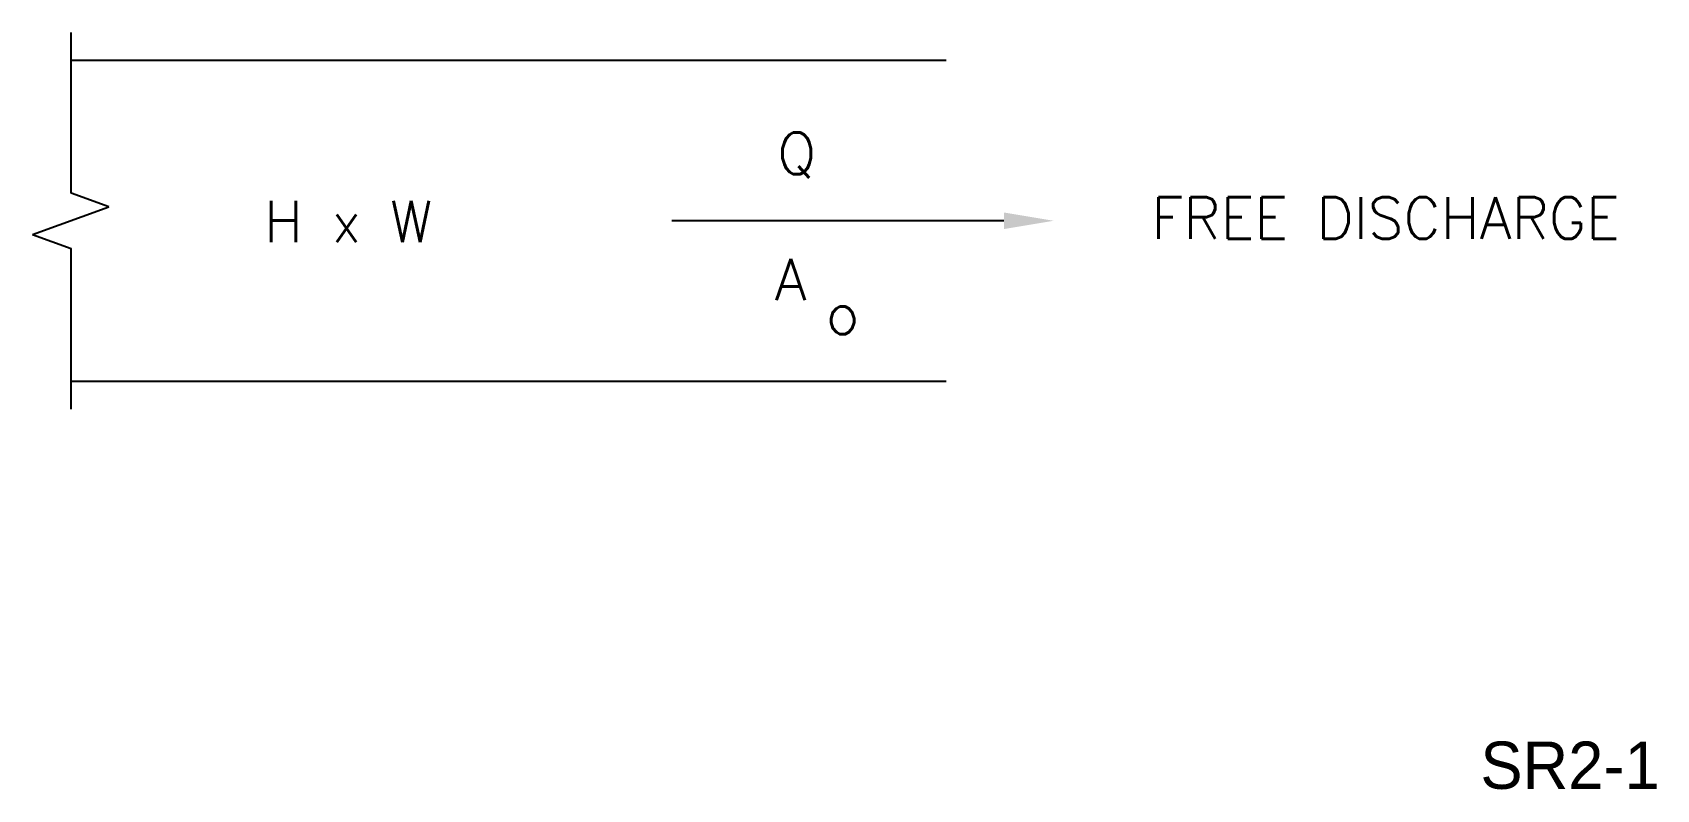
# Model space of a CAD drawing. Extents: x 2.52 to 10.08, y 2.36 to 5.88.
import ezdxf
from ezdxf.enums import TextEntityAlignment as Align

# ---------------------------------------------------------------- set-up
doc = ezdxf.new("R2010")
doc.units = 0
doc.header["$MEASUREMENT"] = 0
doc.layers.get('0').update_dxf_attribs({"linetype": 'CONTINUOUS'})
doc.layers.add('NUMBER', color=7, linetype='CONTINUOUS')
doc.styles.add('ROMANS', font='romans', dxfattribs={"height": 0.15})

msp = doc.modelspace()

# ---------------------------------------------------------------- linework, layer by layer
for p, q in [((2.6988, 5.1302), (2.6988, 5.8777)), ((2.6988, 5.7493), (6.7702, 5.7493)), ((2.5189, 4.9375), (2.8737, 5.0659)), ((2.8737, 5.0659), (2.6988, 5.1302)), ((7.039, 5.0017), (5.4946, 5.0017)), ((2.5189, 4.9375), (2.6988, 4.8733)), ((2.6988, 4.1257), (2.6988, 4.8733)), ((6.7702, 4.2542), (2.6988, 4.2542))]:
    msp.add_line(p, q)
msp.add_solid([(7.039, 5.0403), (7.039, 4.9632), (7.2701, 5.0017)])

# ---------------------------------------------------------------- texts
at = {"style": 'ROMANS'}
for s, height, p in [('Q', 0.1926, (5.9844, 5.2193)), ('H x W', 0.19261, (3.5962, 4.9024)), ('A', 0.1926, (5.9729, 4.632)), ('o', 0.1926, (6.2098, 4.4741))]:
    msp.add_text(s, height=height, dxfattribs=at).set_placement(p)
msp.add_text('FREE DISCHARGE', height=0.192614, dxfattribs=at).set_placement((7.7256, 5.0146), align=Align.MIDDLE_LEFT)
at = {"layer": 'NUMBER'}
msp.add_text('SR2-1', height=0.22, dxfattribs=at).set_placement((9.2562, 2.3587))

doc.saveas('drawing.dxf')
